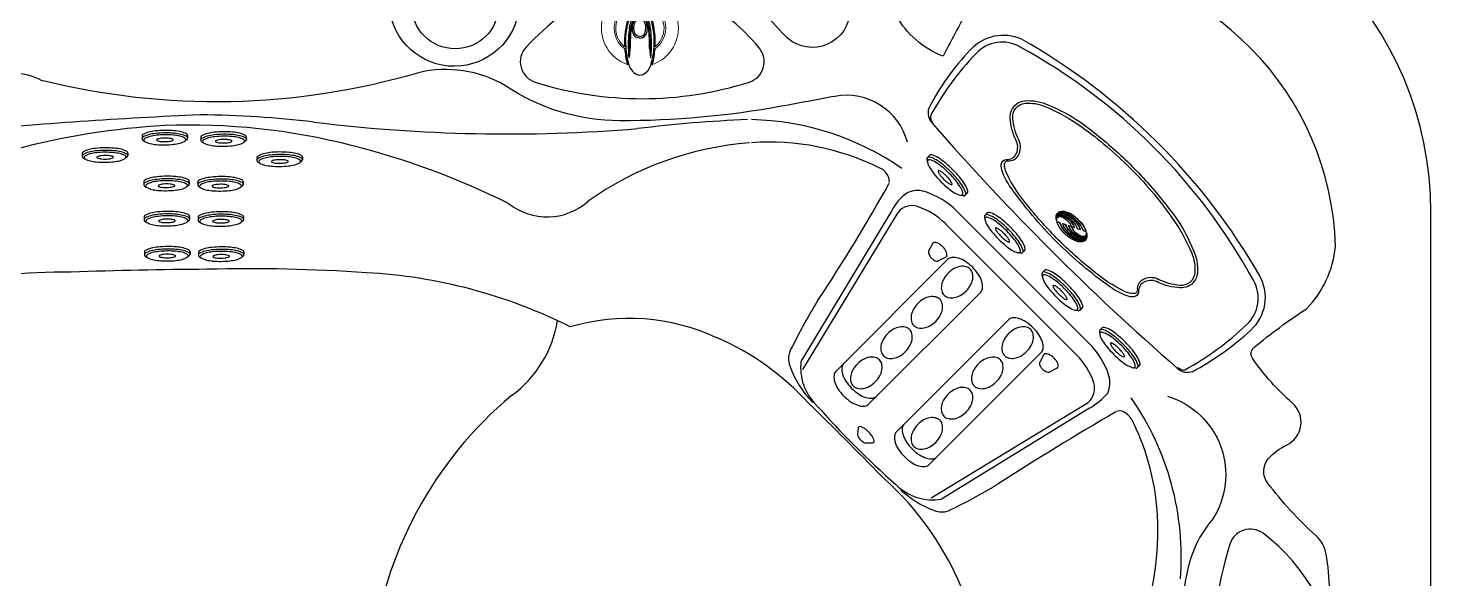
# Model space of a CAD drawing. Extents: x 527 to 614, y 487 to 635.
# Drawn here: x 564.59 to 613.77, y 565.9 to 585.21 of the extents above; entities that cross this region are included whole.
import ezdxf

# ---------------------------------------------------------------- set-up
doc = ezdxf.new("R2010")
doc.units = 0
doc.header["$MEASUREMENT"] = 0
for name, color, linetype in [('1', 4, 'Continuous'), ('DIM', 3, 'Continuous'), ('SPA', 2, 'Continuous')]:
    doc.layers.add(name, color=color, linetype=linetype)

# ---------------------------------------------------------------- blocks, each defined once
blk = doc.blocks.new('MINI')
at = {"layer": '1', "color": 3}
for p, q in [((0.223, 0.931), (0.327, 0.931)), ((0.391, 0.895), (0.44, 0.828)), ((0.391, 0.895), (0.391, 0.895)), ((0.223, -0.932), (0.327, -0.932)), ((0.327, -0.932), (0.327, -0.932)), ((0.386, -0.902), (0.441, -0.828))]:
    blk.add_line(p, q, dxfattribs=at)
for points in [[(0.223, 0.931, 0.267867), (0.159, 0.895, 0.072378), (0.065, 0.659, 0.034036), (0.019, 0.384, 0.024706), (0, 0, 0.024706), (0.019, -0.384, 0.034036), (0.065, -0.659, 0.072378), (0.159, -0.895, 0.267867), (0.223, -0.932, 0.267867)], [(0.391, 0.895, 0.267867), (0.327, 0.931, 0.267867), (0.264, 0.895, 0.072378), (0.17, 0.659, 0.034036), (0.123, 0.384, 0.024706), (0.104, 0, 0.024706), (0.123, -0.384, 0.034036), (0.17, -0.659, 0.072378), (0.264, -0.895, 0.267867), (0.327, -0.932, 0.267867)], [(0.327, -0.932, 0.238458), (0.386, -0.902, 0.072378)]]:
    blk.add_lwpolyline(points, format="xyb", dxfattribs=at)
for points in [[(0.386, -0.855, 0.267867), (0.445, -0.822, 0.072378), (0.531, -0.605, 0.034036), (0.574, -0.352, 0.024706), (0.591, 0, 0.024706), (0.574, 0.352, 0.034036), (0.531, 0.605, 0.072378), (0.445, 0.822, 0.267867), (0.386, 0.855, 0.267867), (0.328, 0.822, 0.072378), (0.242, 0.605, 0.034036), (0.199, 0.352, 0.024706), (0.182, 0, 0.024706), (0.199, -0.352, 0.034036), (0.242, -0.605, 0.072378), (0.328, -0.822, 0.267867)], [(0.388, 0.343, 0.280852), (0.368, 0.331, 0.066452), (0.337, 0.244, 0.030521), (0.321, 0.143, 0.022038), (0.315, 0.003, 0.022038), (0.321, -0.137, 0.030521), (0.337, -0.238, 0.066452), (0.368, -0.325, 0.280852), (0.388, -0.337, 0.280852), (0.408, -0.325, 0.066452), (0.439, -0.238, 0.030521), (0.454, -0.137, 0.022038), (0.46, 0.003, 0.022038), (0.454, 0.143, 0.030521), (0.439, 0.244, 0.066452), (0.408, 0.331, 0.280852)]]:
    blk.add_lwpolyline(points, format="xyb", close=True, dxfattribs=at)
blk = doc.blocks.new('Mini-')
at = {"layer": '1', "color": 3, "rotation": 320.6356859757699}
blk.add_blockref('MINI', (0.444, 0.942), dxfattribs=at)
blk = doc.blocks.new('AIRVALVE')
at = {"layer": '1', "color": 3}
for points in [[(0, -0.361, -0.315142), (-0.226, -0.203, -0.18995), (-0.227, 0.196, -0.321841), (0, 0.358, -0.321841)], [(0, -0.301, -0.313827), (-0.177, -0.179, -0.191301), (-0.177, 0.18, -0.313824), (0, 0.302, -0.313824)], [(0, -0.361, 0.315142), (0.226, -0.203, 0.18995), (0.226, 0.196, 0.321841), (0, 0.358, 0.321841)], [(0, -0.301, 0.313827), (0.176, -0.179, 0.191301), (0.177, 0.18, 0.313824), (0, 0.302, 0.313824)]]:
    blk.add_lwpolyline(points, format="xyb", dxfattribs=at)
at = {"layer": '1', "color": 2, "linetype": 'Continuous', "lineweight": 0}
for centre, start, end in [((-0.001, 0), 89.9806, 250.9039), ((0, 0), 289.0961, 90.0194)]:
    blk.add_arc(centre, 1.35, start, end, dxfattribs=at)
at = {"layer": '1', "color": 3, "lineweight": 0}
for centre, radius, start, end in [((-0.001, 0), 0.904, 89.971, 234.0158), ((-0.001, 0), 0.846, 89.9691, 230.785), ((0, 0), 0.904, 305.9842, 90.029), ((0, 0), 0.846, 309.215, 90.0309)]:
    blk.add_arc(centre, radius, start, end, dxfattribs=at)
at = {"layer": '1', "color": 3}
for centre, radius, start, end in [((0.288, 0.156), 0.727, 137.3155, 162.114), ((0.285, 0.168), 0.679, 134.6535, 155.2206), ((-0.001, 0.449), 0.316, 89.9436, 140.7663), ((-0.001, 0.314), 0.247, 89.9147, 149.361), ((-0.001, 0.458), 0.271, 89.8214, 134.6535), ((0, 0.449), 0.316, 39.2337, 90.0564), ((0, 0.458), 0.271, 45.3465, 90.1786), ((0, 0.314), 0.247, 30.639, 90.0853), ((-0.286, 0.168), 0.679, 24.7794, 45.3465), ((-0.289, 0.156), 0.727, 17.886, 42.6845), ((2.301, -0.493), 2.841, 162.114, 183.2782), ((1.83, -0.428), 2.334, 157.8169, 183.0748), ((0.861, -0.196), 1.249, 149.361, 174.2752), ((-4.441, 0.724), 4.188, 348.9682, 350.9757), ((0.802, -0.203), 1.125, 159.5686, 175.7316), ((0.319, -0.032), 0.632, 154.5984, 170.9757), ((0.075, 0.068), 0.349, 134.6301, 159.5686), ((0.537, -0.136), 0.873, 146.1687, 154.5984), ((0, 0.224), 0.227, 90.0848, 146.1687), ((0.016, 0.128), 0.266, 93.7523, 134.6301), ((-0.001, 0.224), 0.227, 33.8313, 89.9152), ((-0.017, 0.128), 0.266, 45.3699, 86.2477), ((-0.076, 0.068), 0.349, 20.4314, 45.3699), ((-0.538, -0.136), 0.873, 25.4016, 33.8313), ((-0.862, -0.196), 1.249, 5.7248, 30.639), ((-0.319, -0.032), 0.632, 9.0243, 25.4016), ((-0.803, -0.203), 1.125, 4.2684, 20.4314), ((4.441, 0.724), 4.188, 189.0243, 191.0318), ((-1.831, -0.428), 2.334, 356.9252, 22.1831), ((-2.301, -0.493), 2.841, 356.7218, 17.886), ((4.917, -0.603), 5.325, 174.2752, 183.1265), ((-6.839, -0.536), 6.484, 355.7451, 1.0002), ((2.459, -0.449), 2.815, 172.4176, 179.4691), ((10.219, -0.764), 10.561, 178.1966, 179.7723), ((6.947, -0.661), 7.288, 175.7316, 178.1966), ((-6.948, -0.661), 7.288, 1.8034, 4.2684), ((-2.46, -0.449), 2.815, 0.5309, 7.5824), ((-10.22, -0.764), 10.561, 0.2277, 1.8034), ((6.838, -0.536), 6.484, 178.9998, 184.2549), ((-4.918, -0.603), 5.325, 356.8735, 5.7248), ((2.713, -0.478), 3.255, 184.4542, 194.1778), ((2.224, -0.515), 2.725, 180.8159, 195.4905), ((0.602, -0.839), 1.003, 183.1265, 190.4498), ((-2.094, -0.715), 1.752, 350.2174, 359.7723), ((2.093, -0.715), 1.752, 180.2277, 189.7826), ((-0.603, -0.839), 1.003, 349.5502, 356.8735), ((-2.225, -0.515), 2.725, 344.5095, 359.1841), ((-2.714, -0.478), 3.255, 345.8222, 355.5458), ((-0.438, -1.262), 0.0149, 250.8083, 302.5982), ((-0.438, -1.261), 0.0152, 302.5014, 335.002), ((-0.414, -1.27), 0.0106, 81.6045, 167.3023), ((-0.445, -1.375), 0.119, 70.118, 74.2786), ((-0.41, -1.276), 0.0151, 21.315, 66.3223), ((0.207, -1.099), 0.626, 193.2713, 228.3179), ((-0.355, -1.015), 0.0297, 190.4498, 209.0932), ((-0.338, -1.006), 0.0492, 209.0932, 215.3978), ((-0.376, -1.032), 0.00301, 215.3978, 350.8779), ((-0.409, -1.014), 0.0406, 333.001, 349.5922), ((-0.208, -1.099), 0.626, 311.6821, 346.7287), ((0.408, -1.014), 0.0406, 190.4078, 206.999), ((0.375, -1.032), 0.00301, 189.1221, 324.6022), ((0.337, -1.006), 0.0492, 324.6022, 330.9068), ((0.354, -1.015), 0.0297, 330.9068, 349.5502), ((0.409, -1.276), 0.0151, 113.6777, 158.685), ((0.444, -1.375), 0.119, 105.7214, 109.882), ((0.413, -1.27), 0.0106, 12.6977, 98.3955), ((0.437, -1.261), 0.0152, 204.998, 237.4986), ((0.437, -1.262), 0.0149, 237.4018, 289.1917), ((-0.001, -1.348), 0.301, 226.3593, 270.087), ((0, -1.348), 0.301, 269.913, 313.6407)]:
    blk.add_arc(centre, radius, start, end, dxfattribs=at)
blk = doc.blocks.new('2005VANGUARD')
at = {"layer": '1', "color": 3}
for p, q in [((69.339, 76.839), (69.339, 76.839)), ((69.339, 76.839), (69.351, 76.756)), ((69.432, 76.983), (69.358, 76.909)), ((70.613, 75.572), (70.522, 75.585)), ((70.75, 75.666), (70.676, 75.592)), ((70.676, 75.592), (70.676, 75.592)), ((64.982, 69.485), (68.325, 74.99)), ((71.354, 74.824), (71.354, 74.824)), ((71.354, 74.824), (71.366, 74.742)), ((71.447, 74.969), (71.373, 74.895)), ((69.993, 74.582), (74.582, 69.993)), ((69.528, 73.885), (69.397, 73.624)), ((69.995, 73.418), (69.734, 73.287)), ((72.628, 73.557), (72.537, 73.571)), ((72.764, 73.651), (72.69, 73.577)), ((72.69, 73.577), (72.69, 73.577)), ((73.369, 72.809), (73.369, 72.809)), ((73.369, 72.809), (73.381, 72.727)), ((73.462, 72.954), (73.388, 72.88)), ((74.642, 71.542), (74.552, 71.556)), ((74.779, 71.636), (74.705, 71.563)), ((74.705, 71.563), (74.705, 71.563)), ((75.477, 70.939), (75.403, 70.865)), ((75.384, 70.794), (75.384, 70.794)), ((75.384, 70.794), (75.396, 70.712)), ((73.423, 69.99), (73.292, 69.729)), ((73.89, 69.523), (73.629, 69.392)), ((76.657, 69.527), (76.567, 69.541)), ((76.794, 69.622), (76.72, 69.548)), ((76.72, 69.548), (76.72, 69.548)), ((69.485, 64.982), (74.99, 68.325)), ((66.921, 67.426), (66.905, 67.187)), ((67.186, 66.905), (67.432, 66.913))]:
    blk.add_line(p, q, dxfattribs=at)
at = {"layer": '1', "color": 2}
for p, q in [((68.105, 75.06), (64.922, 69.758)), ((75.017, 70.405), (70.39, 75.032)), ((66.144, 69.414), (70.073, 73.343)), ((71.222, 72.194), (67.293, 68.265)), ((68.265, 67.293), (72.194, 71.222)), ((73.344, 70.073), (69.414, 66.144)), ((75.031, 68.12), (69.852, 64.938))]:
    blk.add_line(p, q, dxfattribs=at)
at = {"layer": '1', "color": 3, "extrusion": (0.707107, 0.707107, 0)}
for p, q in [((73.91, 74.844), (73.916, 74.85)), ((73.916, 74.906), (73.922, 74.912)), ((73.922, 74.968), (73.928, 74.975)), ((73.88, 74.701), (73.882, 74.701)), ((73.882, 74.701), (73.888, 74.707)), ((73.893, 74.658), (73.899, 74.664)), ((73.995, 74.624), (73.893, 74.658)), ((73.899, 74.664), (74.001, 74.63)), ((73.995, 74.624), (74.001, 74.63)), ((74.097, 74.59), (74.103, 74.596)), ((74.199, 74.556), (74.097, 74.59)), ((74.103, 74.596), (74.205, 74.562)), ((74.199, 74.556), (74.205, 74.562)), ((74.301, 74.522), (74.307, 74.528)), ((74.403, 74.488), (74.301, 74.522)), ((74.307, 74.528), (74.399, 74.497)), ((74.607, 74.42), (74.709, 74.386)), ((74.709, 74.386), (74.715, 74.392)), ((74.811, 74.352), (74.913, 74.318)), ((74.913, 74.318), (74.919, 74.324)), ((74.924, 74.275), (74.93, 74.281)), ((74.926, 74.274), (74.924, 74.275)), ((74.926, 74.274), (74.932, 74.28)), ((74.93, 74.281), (74.932, 74.28)), ((74.883, 74.007), (74.89, 74.013)), ((74.889, 74.069), (74.895, 74.075)), ((74.895, 74.131), (74.901, 74.137))]:
    blk.add_line(p, q, dxfattribs=at)
at = {"layer": '1', "color": 3}
for points in [[(73.877, 73.962, -0.041186), (72.279, 75.858, -0.061565), (71.984, 76.406, -0.107495), (71.941, 76.677, -0.345884), (72.123, 76.841, 0.310542), (72.473, 77.056, 0.236012), (72.45, 77.534, -0.09766), (72.257, 78.292, -0.077485), (72.302, 78.563, -0.272159), (72.765, 78.902, -0.13259), (73.614, 78.743, -0.081473), (75.177, 77.797, -0.032503), (76.525, 76.61, -0.032503), (77.712, 75.261, -0.081473), (78.658, 73.699, -0.13259), (78.817, 72.85, -0.272159), (78.478, 72.387, -0.077485), (78.207, 72.342, -0.09766), (77.449, 72.535, 0.236012), (76.971, 72.558, 0.310542), (76.756, 72.208, -0.345884), (76.592, 72.025, -0.107495), (76.321, 72.069, -0.061565), (75.774, 72.364, -0.041186)], [(72.124, 76.375, -0.103145), (72.054, 76.668, -0.444373), (72.192, 76.798, 0.283352), (72.533, 76.972, 0.258307), (72.555, 77.533, -0.096487), (72.346, 78.282, -0.424017), (72.777, 78.813, -0.120537), (73.474, 78.704, -0.05769), (74.775, 77.976, -0.040352), (76.459, 76.544, -0.040352), (77.891, 74.859, -0.05769), (78.619, 73.559, -0.120537), (78.728, 72.862, -0.424017), (78.198, 72.43, -0.096487), (77.448, 72.64, 0.258307), (76.887, 72.618, 0.283352), (76.713, 72.277, -0.444373), (76.583, 72.139, -0.103145), (76.29, 72.209, -0.068614), (75.126, 72.966, -0.026992), (73.943, 74.028, -0.026992), (72.881, 75.211, -0.068614)]]:
    blk.add_lwpolyline(points, format="xyb", close=True, dxfattribs=at)
blk.add_lwpolyline([(74.403, 74.488), (74.505, 74.454), (74.511, 74.46)], dxfattribs=at)
at = {"layer": '1', "color": 2}
for centre, radius, start, end in [((72.017, 79.626), 1.57, 66.1294, 137.2023), ((77.13, 74.689), 8.678, 136.2159, 152.9244), ((61.649, 61.637), 22.325, 29.8808, 60.469), ((69.867, 78.471), 0.493, 160.1867, 227.2828), ((135.819, 135.818), 87.888, 221.04333, 228.95667), ((69.01, 74.91), 0.846, 72.6993, 116.6675), ((69.709, 74.202), 1.819, 126.3739, 151.8638), ((68.416, 73.058), 2.791, 45, 72.3778), ((70.232, 73.184), 0.225, 96.0146, 135), ((70.27, 72.827), 0.584, 72.1024, 96.0146), ((70.144, 72.439), 0.992, 56.9687, 72.1024), ((69.822, 71.944), 1.583, 45, 56.9687), ((69.822, 71.944), 1.583, 33.0313, 45), ((70.318, 72.266), 0.992, 17.8976, 33.0313), ((71.063, 72.354), 0.225, 315, 353.9854), ((70.706, 72.391), 0.584, 353.9854, 17.8976), ((79.659, 72.009), 1.542, 312.1047, 29.1355), ((72.354, 71.063), 0.225, 96.0146, 135), ((72.391, 70.706), 0.584, 72.1024, 96.0146), ((72.266, 70.318), 0.992, 56.9687, 72.1024), ((71.944, 69.822), 1.583, 45, 56.9687), ((71.944, 69.822), 1.583, 33.0313, 45), ((73.911, 78.223), 10.007, 298.1706, 312.6662), ((72.439, 70.144), 0.992, 17.8976, 33.0313), ((72.828, 70.27), 0.584, 353.9854, 17.8976), ((72.984, 68.371), 2.876, 18.0342, 45), ((73.184, 70.232), 0.225, 315, 353.9854), ((66.747, 69.547), 1.838, 173.3875, 225), ((66.303, 69.255), 0.225, 135, 173.9854), ((78.477, 69.901), 0.52, 225.1988, 291.0007), ((66.66, 69.217), 0.584, 173.9854, 197.8976), ((67.048, 69.343), 0.992, 197.8976, 213.0313), ((74.787, 69.015), 0.963, 337.7792, 14.8058), ((67.544, 69.665), 1.583, 213.0313, 225), ((67.544, 69.665), 1.583, 225, 236.9687), ((73.412, 70.753), 3.091, 301.5817, 317.1613), ((89.114, 89.114), 31.552, 221.4037, 228.5976), ((67.222, 69.17), 0.992, 236.9687, 252.1024), ((67.096, 68.781), 0.584, 252.1024, 276.0146), ((67.134, 68.424), 0.225, 276.0146, 315), ((68.781, 67.096), 0.584, 173.9854, 197.8976), ((68.424, 67.134), 0.225, 135, 173.9854), ((69.17, 67.222), 0.992, 197.8976, 213.0313), ((69.665, 67.544), 1.583, 213.0313, 225), ((69.665, 67.544), 1.583, 225, 236.9687), ((69.343, 67.048), 0.992, 236.9687, 252.1024), ((69.218, 66.66), 0.584, 252.1024, 276.0146), ((69.255, 66.303), 0.225, 276.0146, 315), ((69.543, 66.743), 1.832, 225, 279.7269)]:
    blk.add_arc(centre, radius, start, end, dxfattribs=at)
at = {"layer": '1', "color": 3}
for centre, radius, start, end in [((71.974, 79.723), 1.236, 58.9446, 138.0796), ((62.72, 62.72), 20.592, 28.7072, 61.2928), ((77.847, 73.914), 9.495, 135.6726, 151.9862), ((69.698, 78.323), 0.239, 167.656, 230.9856), ((69.41, 76.858), 0.0733, 135, 194.9825), ((69.418, 76.766), 0.0673, 135, 194.9825), ((70.136, 76.958), 0.811, 194.9825, 211.5414), ((69.41, 76.858), 0.0733, 75.0175, 135), ((69.418, 76.766), 0.0673, 75.0175, 135), ((69.201, 76.076), 0.883, 58.4586, 75.0175), ((69.484, 76.932), 0.0733, 75.0175, 135), ((69.226, 76.048), 0.811, 58.4586, 75.0175), ((69.275, 76.149), 0.883, 58.4586, 75.0175), ((68.665, 75.134), 1.883, 50.6611, 58.4586), ((68.59, 75.08), 2.051, 50.6611, 58.4586), ((68.664, 75.154), 2.051, 50.6611, 58.4586), ((67.499, 73.733), 3.889, 45, 50.6611), ((71.05, 77.52), 1.883, 211.5414, 219.3389), ((72.355, 78.589), 3.571, 219.3389, 225), ((69.747, 76.435), 0.0227, 135, 197.7501), ((70.06, 76.535), 0.351, 197.7501, 212.9574), ((69.747, 76.435), 0.0227, 72.2499, 135), ((69.647, 76.122), 0.351, 57.0426, 72.2499), ((70.464, 76.797), 0.832, 212.9574, 219.9501), ((71.048, 77.286), 1.594, 219.9501, 225), ((69.386, 75.719), 0.832, 50.0499, 57.0426), ((67.595, 73.829), 3.571, 45, 50.6611), ((67.425, 73.659), 3.889, 45, 50.6611), ((68.896, 75.134), 1.594, 45, 50.0499), ((68.896, 75.134), 1.594, 39.9501, 45), ((67.595, 73.829), 3.571, 39.3389, 45), ((67.425, 73.659), 3.889, 39.3389, 45), ((67.499, 73.733), 3.889, 39.3389, 45), ((72.355, 78.589), 3.571, 225, 230.6611), ((71.048, 77.286), 1.594, 225, 230.0499), ((70.559, 76.702), 0.832, 230.0499, 237.0426), ((71.286, 77.284), 1.883, 230.6611, 238.4586), ((70.297, 76.298), 0.351, 237.0426, 252.2499), ((69.48, 75.624), 0.832, 32.9574, 39.9501), ((69.884, 75.885), 0.351, 17.7501, 32.9574), ((70.197, 75.986), 0.0227, 252.2499, 315), ((70.197, 75.986), 0.0227, 315, 17.7501), ((68.9, 74.898), 1.883, 31.5414, 39.3389), ((68.846, 74.823), 2.051, 31.5414, 39.3389), ((69.814, 75.46), 0.811, 14.9825, 31.5414), ((68.92, 74.897), 2.051, 31.5414, 39.3389), ((69.842, 75.435), 0.883, 14.9825, 31.5414), ((69.916, 75.508), 0.883, 14.9825, 31.5414), ((70.725, 76.37), 0.811, 238.4586, 255.0175), ((70.532, 75.652), 0.0673, 255.0175, 315), ((70.532, 75.652), 0.0673, 315, 14.9825), ((70.624, 75.644), 0.0733, 261.3512, 315), ((70.624, 75.644), 0.0733, 315, 14.9825), ((70.698, 75.718), 0.0733, 315, 14.9825), ((68.811, 74.604), 0.621, 71.2753, 141.5564), ((68.204, 72.793), 2.531, 45, 71.4131), ((71.425, 74.843), 0.0733, 135, 194.9825), ((71.433, 74.751), 0.0673, 135, 194.9825), ((71.425, 74.843), 0.0733, 75.0175, 135), ((71.433, 74.751), 0.0673, 75.0175, 135), ((71.216, 74.061), 0.883, 58.4586, 75.0175), ((71.499, 74.917), 0.0733, 75.0175, 135), ((71.241, 74.033), 0.811, 58.4586, 75.0175), ((71.289, 74.135), 0.883, 58.4586, 75.0175), ((70.604, 73.065), 2.051, 50.6611, 58.4586), ((70.678, 73.139), 2.051, 50.6611, 58.4586), ((72.151, 74.944), 0.811, 194.9825, 211.5414), ((73.065, 75.505), 1.883, 211.5414, 219.3389), ((74.37, 76.574), 3.571, 219.3389, 225), ((70.679, 73.119), 1.883, 50.6611, 58.4586), ((71.762, 74.42), 0.0227, 135, 197.7501), ((72.075, 74.52), 0.351, 197.7501, 212.9574), ((71.762, 74.42), 0.0227, 72.2499, 135), ((71.662, 74.108), 0.351, 57.0426, 72.2499), ((72.478, 74.782), 0.832, 212.9574, 219.9501), ((71.4, 73.704), 0.832, 50.0499, 57.0426), ((69.61, 71.814), 3.571, 45, 50.6611), ((69.44, 71.644), 3.889, 45, 50.6611), ((70.911, 73.119), 1.594, 45, 50.0499), ((69.514, 71.718), 3.889, 45, 50.6611), ((69.61, 71.814), 3.571, 39.3389, 45), ((69.44, 71.644), 3.889, 39.3389, 45), ((69.514, 71.718), 3.889, 39.3389, 45), ((69.601, 73.848), 0.0812, 135, 153.2632), ((69.601, 73.848), 0.0812, 93.9757, 135), ((69.612, 73.69), 0.24, 70.4587, 93.9757), ((69.549, 73.514), 0.427, 56.1558, 70.4587), ((69.397, 73.287), 0.7, 45, 56.1558), ((69.397, 73.287), 0.7, 33.8442, 45), ((73.063, 75.271), 1.594, 219.9501, 225), ((74.37, 76.574), 3.571, 225, 230.6611), ((73.063, 75.271), 1.594, 225, 230.0499), ((70.911, 73.119), 1.594, 39.9501, 45), ((72.573, 74.687), 0.832, 230.0499, 237.0426), ((73.301, 75.269), 1.883, 230.6611, 238.4586), ((72.312, 74.283), 0.351, 237.0426, 252.2499), ((71.495, 73.609), 0.832, 32.9574, 39.9501), ((71.899, 73.871), 0.351, 17.7501, 32.9574), ((72.212, 73.971), 0.0227, 252.2499, 315), ((72.212, 73.971), 0.0227, 315, 17.7501), ((70.915, 72.884), 1.883, 31.5414, 39.3389), ((70.861, 72.809), 2.051, 31.5414, 39.3389), ((71.829, 73.445), 0.811, 14.9825, 31.5414), ((70.935, 72.883), 2.051, 31.5414, 39.3389), ((71.857, 73.42), 0.883, 14.9825, 31.5414), ((71.93, 73.494), 0.883, 14.9825, 31.5414), ((69.563, 73.588), 0.173, 175.5852, 199.1951), ((69.451, 73.597), 0.0603, 153.2632, 175.5852), ((69.688, 73.631), 0.305, 199.1951, 213.6745), ((69.848, 73.738), 0.498, 213.6745, 225), ((69.848, 73.738), 0.498, 225, 236.3255), ((69.742, 73.578), 0.305, 236.3255, 250.8049), ((69.698, 73.453), 0.173, 250.8049, 274.4148), ((69.707, 73.341), 0.0603, 274.4148, 296.7368), ((69.624, 73.439), 0.427, 19.5413, 33.8442), ((69.958, 73.491), 0.0812, 296.7368, 315), ((69.958, 73.491), 0.0812, 315, 356.0243), ((69.8, 73.502), 0.24, 356.0243, 19.5413), ((72.739, 74.355), 0.811, 238.4586, 255.0175), ((72.547, 73.637), 0.0673, 255.0175, 315), ((72.547, 73.637), 0.0673, 315, 14.9825), ((72.639, 73.629), 0.0733, 261.3512, 315), ((72.639, 73.629), 0.0733, 315, 14.9825), ((72.713, 73.703), 0.0733, 315, 14.9825), ((70.743, 72.197), 0.937, 135, 150.9014), ((70.743, 72.197), 0.937, 119.0986, 135), ((70.62, 72.417), 0.685, 100.4809, 119.0986), ((70.587, 72.6), 0.499, 76.0586, 100.4809), ((70.632, 72.782), 0.312, 45, 76.0586), ((70.632, 72.782), 0.312, 13.9414, 45), ((70.45, 72.737), 0.499, 349.5191, 13.9414), ((73.44, 72.828), 0.0733, 135, 194.9825), ((73.44, 72.828), 0.0733, 75.0175, 135), ((73.448, 72.737), 0.0673, 75.0175, 135), ((73.23, 72.046), 0.883, 58.4586, 75.0175), ((73.514, 72.902), 0.0733, 75.0175, 135), ((73.255, 72.019), 0.811, 58.4586, 75.0175), ((73.304, 72.12), 0.883, 58.4586, 75.0175), ((72.619, 71.05), 2.051, 50.6611, 58.4586), ((72.693, 71.124), 2.051, 50.6611, 58.4586), ((70.34, 72.353), 0.499, 169.5191, 193.9414), ((70.523, 72.319), 0.685, 150.9014, 169.5191), ((70.047, 72.893), 0.937, 315, 330.9014), ((70.267, 72.77), 0.685, 330.9014, 349.5191), ((73.448, 72.737), 0.0673, 135, 194.9825), ((74.166, 72.929), 0.811, 194.9825, 211.5414), ((75.08, 73.49), 1.883, 211.5414, 219.3389), ((72.694, 71.104), 1.883, 50.6611, 58.4586), ((73.777, 72.405), 0.0227, 135, 197.7501), ((74.089, 72.505), 0.351, 197.7501, 212.9574), ((73.777, 72.405), 0.0227, 72.2499, 135), ((73.677, 72.093), 0.351, 57.0426, 72.2499), ((74.493, 72.767), 0.832, 212.9574, 219.9501), ((73.415, 71.689), 0.832, 50.0499, 57.0426), ((71.625, 69.799), 3.571, 45, 50.6611), ((71.454, 69.629), 3.889, 45, 50.6611), ((72.926, 71.105), 1.594, 45, 50.0499), ((71.528, 69.703), 3.889, 45, 50.6611), ((71.625, 69.799), 3.571, 39.3389, 45), ((71.454, 69.629), 3.889, 39.3389, 45), ((71.528, 69.703), 3.889, 39.3389, 45), ((79.683, 71.98), 1.268, 313.0997, 29.8761), ((69.681, 71.135), 0.937, 119.0986, 135), ((69.558, 71.355), 0.685, 100.4809, 119.0986), ((69.525, 71.538), 0.499, 76.0586, 100.4809), ((69.57, 71.72), 0.312, 45, 76.0586), ((69.57, 71.72), 0.312, 13.9414, 45), ((70.158, 72.308), 0.312, 193.9414, 225), ((70.158, 72.308), 0.312, 225, 256.0586), ((70.203, 72.49), 0.499, 256.0586, 280.4809), ((70.169, 72.673), 0.685, 280.4809, 299.0986), ((70.047, 72.893), 0.937, 299.0986, 315), ((76.385, 74.56), 3.571, 219.3389, 225), ((75.078, 73.257), 1.594, 219.9501, 225), ((76.385, 74.56), 3.571, 225, 230.6611), ((75.078, 73.257), 1.594, 225, 230.0499), ((72.926, 71.105), 1.594, 39.9501, 45), ((74.588, 72.672), 0.832, 230.0499, 237.0426), ((74.326, 72.268), 0.351, 237.0426, 252.2499), ((73.51, 71.594), 0.832, 32.9574, 39.9501), ((73.914, 71.856), 0.351, 17.7501, 32.9574), ((74.226, 71.956), 0.0227, 252.2499, 315), ((74.226, 71.956), 0.0227, 315, 17.7501), ((72.93, 70.869), 1.883, 31.5414, 39.3389), ((72.876, 70.794), 2.051, 31.5414, 39.3389), ((73.844, 71.43), 0.811, 14.9825, 31.5414), ((72.949, 70.868), 2.051, 31.5414, 39.3389), ((73.871, 71.405), 0.883, 14.9825, 31.5414), ((73.945, 71.479), 0.883, 14.9825, 31.5414), ((69.278, 71.291), 0.499, 169.5191, 193.9414), ((69.461, 71.257), 0.685, 150.9014, 169.5191), ((69.681, 71.135), 0.937, 135, 150.9014), ((68.985, 71.831), 0.937, 315, 330.9014), ((69.205, 71.709), 0.685, 330.9014, 349.5191), ((69.388, 71.675), 0.499, 349.5191, 13.9414), ((75.315, 73.255), 1.883, 230.6611, 238.4586), ((74.754, 72.34), 0.811, 238.4586, 255.0175), ((74.562, 71.622), 0.0673, 255.0175, 315), ((74.562, 71.622), 0.0673, 315, 14.9825), ((74.653, 71.614), 0.0733, 261.3512, 315), ((74.653, 71.614), 0.0733, 315, 14.9825), ((74.727, 71.688), 0.0733, 315, 14.9825), ((68.619, 70.073), 0.937, 119.0986, 135), ((68.497, 70.293), 0.685, 100.4809, 119.0986), ((68.463, 70.476), 0.499, 76.0586, 100.4809), ((68.508, 70.658), 0.312, 45, 76.0586), ((68.508, 70.658), 0.312, 13.9414, 45), ((69.096, 71.246), 0.312, 193.9414, 225), ((69.096, 71.246), 0.312, 225, 256.0586), ((69.141, 71.428), 0.499, 256.0586, 280.4809), ((69.107, 71.611), 0.685, 280.4809, 299.0986), ((68.985, 71.831), 0.937, 299.0986, 315), ((72.864, 70.075), 0.937, 119.0986, 135), ((72.742, 70.295), 0.685, 100.4809, 119.0986), ((72.708, 70.478), 0.499, 76.0586, 100.4809), ((72.753, 70.661), 0.312, 45, 76.0586), ((72.753, 70.661), 0.312, 13.9414, 45), ((75.454, 70.813), 0.0733, 135, 194.9825), ((75.454, 70.813), 0.0733, 75.0175, 135), ((75.245, 70.031), 0.883, 58.4586, 75.0175), ((75.528, 70.887), 0.0733, 75.0175, 135), ((75.319, 70.105), 0.883, 58.4586, 75.0175), ((74.708, 69.109), 2.051, 50.6611, 58.4586), ((73.37, 78.591), 10.408, 298.734, 313.607), ((68.399, 70.195), 0.685, 150.9014, 169.5191), ((68.619, 70.073), 0.937, 135, 150.9014), ((68.143, 70.647), 0.685, 330.9014, 349.5191), ((68.326, 70.613), 0.499, 349.5191, 13.9414), ((72.644, 70.198), 0.685, 150.9014, 169.5191), ((72.864, 70.075), 0.937, 135, 150.9014), ((72.388, 70.649), 0.685, 330.9014, 349.5191), ((72.571, 70.615), 0.499, 349.5191, 13.9414), ((75.462, 70.722), 0.0673, 135, 194.9825), ((76.181, 70.914), 0.811, 194.9825, 211.5414), ((75.462, 70.722), 0.0673, 75.0175, 135), ((75.27, 70.004), 0.811, 58.4586, 75.0175), ((77.095, 71.475), 1.883, 211.5414, 219.3389), ((74.709, 69.09), 1.883, 50.6611, 58.4586), ((74.634, 69.036), 2.051, 50.6611, 58.4586), ((75.792, 70.391), 0.0227, 135, 197.7501), ((76.104, 70.491), 0.351, 197.7501, 212.9574), ((75.792, 70.391), 0.0227, 72.2499, 135), ((75.692, 70.078), 0.351, 57.0426, 72.2499), ((75.43, 69.674), 0.832, 50.0499, 57.0426), ((73.639, 67.785), 3.571, 45, 50.6611), ((73.469, 67.614), 3.889, 45, 50.6611), ((73.543, 67.688), 3.889, 45, 50.6611), ((73.469, 67.614), 3.889, 39.3389, 45), ((73.543, 67.688), 3.889, 39.3389, 45), ((67.438, 69.234), 0.685, 100.4809, 119.0986), ((67.404, 69.417), 0.499, 76.0586, 100.4809), ((67.449, 69.599), 0.312, 45, 76.0586), ((68.216, 70.229), 0.499, 169.5191, 193.9414), ((68.034, 70.184), 0.312, 193.9414, 225), ((68.034, 70.184), 0.312, 225, 256.0586), ((68.079, 70.366), 0.499, 256.0586, 280.4809), ((68.045, 70.549), 0.685, 280.4809, 299.0986), ((67.923, 70.769), 0.937, 299.0986, 315), ((67.923, 70.769), 0.937, 315, 330.9014), ((71.68, 69.233), 0.685, 100.4809, 119.0986), ((71.646, 69.416), 0.499, 76.0586, 100.4809), ((71.691, 69.599), 0.312, 45, 76.0586), ((72.461, 70.232), 0.499, 169.5191, 193.9414), ((72.279, 70.186), 0.312, 193.9414, 225), ((72.279, 70.186), 0.312, 225, 256.0586), ((72.324, 70.369), 0.499, 256.0586, 280.4809), ((72.29, 70.552), 0.685, 280.4809, 299.0986), ((72.168, 70.772), 0.937, 299.0986, 315), ((72.168, 70.772), 0.937, 315, 330.9014), ((73.495, 69.953), 0.0812, 135, 153.2632), ((73.495, 69.953), 0.0812, 93.9757, 135), ((73.506, 69.795), 0.24, 70.4587, 93.9757), ((73.444, 69.619), 0.427, 56.1558, 70.4587), ((73.292, 69.392), 0.7, 45, 56.1558), ((73.292, 69.392), 0.7, 33.8442, 45), ((72.795, 68.205), 2.529, 18.575, 45), ((78.4, 72.545), 3.571, 219.3389, 225), ((76.508, 70.752), 0.832, 212.9574, 219.9501), ((77.092, 71.242), 1.594, 219.9501, 225), ((78.4, 72.545), 3.571, 225, 230.6611), ((74.94, 69.09), 1.594, 45, 50.0499), ((77.092, 71.242), 1.594, 225, 230.0499), ((74.94, 69.09), 1.594, 39.9501, 45), ((76.603, 70.657), 0.832, 230.0499, 237.0426), ((76.341, 70.254), 0.351, 237.0426, 252.2499), ((75.525, 69.579), 0.832, 32.9574, 39.9501), ((73.639, 67.785), 3.571, 39.3389, 45), ((75.929, 69.841), 0.351, 17.7501, 32.9574), ((76.241, 69.941), 0.0227, 252.2499, 315), ((76.241, 69.941), 0.0227, 315, 17.7501), ((74.944, 68.854), 1.883, 31.5414, 39.3389), ((74.89, 68.779), 2.051, 31.5414, 39.3389), ((75.859, 69.415), 0.811, 14.9825, 31.5414), ((74.964, 68.853), 2.051, 31.5414, 39.3389), ((75.886, 69.39), 0.883, 14.9825, 31.5414), ((75.96, 69.464), 0.883, 14.9825, 31.5414), ((66.933, 69.491), 0.584, 173.9854, 197.8976), ((66.576, 69.528), 0.225, 135, 173.9854), ((67.34, 69.137), 0.685, 150.9014, 169.5191), ((67.56, 69.014), 0.937, 135, 150.9014), ((67.56, 69.014), 0.937, 119.0986, 135), ((67.449, 69.599), 0.312, 13.9414, 45), ((67.084, 69.588), 0.685, 330.9014, 349.5191), ((67.267, 69.554), 0.499, 349.5191, 13.9414), ((71.582, 69.136), 0.685, 150.9014, 169.5191), ((71.802, 69.013), 0.937, 135, 150.9014), ((71.802, 69.013), 0.937, 119.0986, 135), ((71.691, 69.599), 0.312, 13.9414, 45), ((71.326, 69.587), 0.685, 330.9014, 349.5191), ((71.509, 69.553), 0.499, 349.5191, 13.9414), ((73.345, 69.702), 0.0603, 153.2632, 175.5852), ((73.458, 69.693), 0.173, 175.5852, 199.1951), ((73.583, 69.737), 0.305, 199.1951, 213.6745), ((73.743, 69.843), 0.498, 213.6745, 225), ((73.743, 69.843), 0.498, 225, 236.3255), ((73.636, 69.683), 0.305, 236.3255, 250.8049), ((73.593, 69.559), 0.173, 250.8049, 274.4148), ((73.602, 69.446), 0.0603, 274.4148, 296.7368), ((73.519, 69.544), 0.427, 19.5413, 33.8442), ((73.853, 69.596), 0.0812, 296.7368, 315), ((73.853, 69.596), 0.0812, 315, 356.0243), ((73.695, 69.607), 0.24, 356.0243, 19.5413), ((77.33, 71.24), 1.883, 230.6611, 238.4586), ((76.769, 70.326), 0.811, 238.4586, 255.0175), ((76.577, 69.608), 0.0673, 255.0175, 315), ((76.577, 69.608), 0.0673, 315, 14.9825), ((76.668, 69.6), 0.0733, 261.3512, 315), ((76.668, 69.6), 0.0733, 315, 14.9825), ((76.742, 69.674), 0.0733, 315, 14.9825), ((78.357, 69.797), 0.333, 228.5319, 272.8265), ((67.322, 69.616), 0.992, 197.8976, 213.0313), ((67.817, 69.938), 1.583, 213.0313, 225), ((67.157, 69.17), 0.499, 169.5191, 193.9414), ((66.975, 69.125), 0.312, 193.9414, 225), ((66.975, 69.125), 0.312, 225, 256.0586), ((66.987, 69.49), 0.685, 280.4809, 299.0986), ((66.864, 69.71), 0.937, 299.0986, 315), ((66.864, 69.71), 0.937, 315, 330.9014), ((70.584, 68.354), 0.499, 76.0586, 100.4809), ((71.399, 69.17), 0.499, 169.5191, 193.9414), ((71.217, 69.124), 0.312, 193.9414, 225), ((71.217, 69.124), 0.312, 225, 256.0586), ((71.228, 69.49), 0.685, 280.4809, 299.0986), ((71.106, 69.71), 0.937, 299.0986, 315), ((71.106, 69.71), 0.937, 315, 330.9014), ((74.537, 68.831), 0.679, 311.8589, 15.3833), ((67.817, 69.938), 1.583, 225, 236.9687), ((67.02, 69.307), 0.499, 256.0586, 280.4809), ((67.495, 69.443), 0.992, 236.9687, 252.1024), ((67.37, 69.055), 0.584, 252.1024, 276.0146), ((67.407, 68.698), 0.225, 276.0146, 315), ((70.52, 68.074), 0.685, 150.9014, 169.5191), ((70.74, 67.951), 0.937, 135, 150.9014), ((70.74, 67.951), 0.937, 119.0986, 135), ((70.618, 68.172), 0.685, 100.4809, 119.0986), ((70.629, 68.537), 0.312, 45, 76.0586), ((70.629, 68.537), 0.312, 13.9414, 45), ((70.264, 68.525), 0.685, 330.9014, 349.5191), ((70.447, 68.491), 0.499, 349.5191, 13.9414), ((71.262, 69.307), 0.499, 256.0586, 280.4809), ((70.337, 68.108), 0.499, 169.5191, 193.9414), ((70.155, 68.063), 0.312, 193.9414, 225), ((70.044, 68.648), 0.937, 299.0986, 315), ((70.044, 68.648), 0.937, 315, 330.9014), ((66.975, 67.422), 0.0545, 135, 176.0277), ((66.975, 67.422), 0.0545, 85.4446, 135), ((66.957, 67.189), 0.288, 64.4471, 85.4446), ((66.824, 66.912), 0.596, 53.3205, 64.4471), ((66.545, 66.536), 1.064, 45, 53.3205), ((69.055, 67.37), 0.584, 173.9854, 197.8976), ((68.698, 67.407), 0.225, 135, 173.9854), ((69.682, 66.893), 0.937, 135, 150.9014), ((69.682, 66.893), 0.937, 119.0986, 135), ((69.559, 67.113), 0.685, 100.4809, 119.0986), ((69.525, 67.296), 0.499, 76.0586, 100.4809), ((69.571, 67.478), 0.312, 45, 76.0586), ((69.571, 67.478), 0.312, 13.9414, 45), ((69.388, 67.433), 0.499, 349.5191, 13.9414), ((70.155, 68.063), 0.312, 225, 256.0586), ((70.2, 68.245), 0.499, 256.0586, 280.4809), ((70.166, 68.428), 0.685, 280.4809, 299.0986), ((66.928, 67.185), 0.0233, 176.0277, 188.7206), ((67.071, 67.207), 0.168, 188.7206, 208.0886), ((67.246, 67.301), 0.367, 208.0886, 217.8221), ((67.489, 67.489), 0.674, 217.8221, 225), ((67.489, 67.489), 0.674, 225, 232.1779), ((67.301, 67.246), 0.367, 232.1779, 241.9114), ((67.207, 67.071), 0.168, 241.9114, 261.2794), ((67.185, 66.928), 0.0233, 261.2794, 271.8609), ((66.545, 66.536), 1.064, 36.6795, 45), ((66.92, 66.816), 0.596, 25.5529, 36.6795), ((67.431, 66.967), 0.0545, 271.8609, 315), ((67.197, 66.948), 0.288, 4.5554, 25.5529), ((67.431, 66.967), 0.0545, 315, 4.5554), ((69.443, 67.495), 0.992, 197.8976, 213.0313), ((69.938, 67.817), 1.583, 213.0313, 225), ((69.279, 67.049), 0.499, 169.5191, 193.9414), ((69.462, 67.015), 0.685, 150.9014, 169.5191), ((69.096, 67.004), 0.312, 193.9414, 225), ((68.985, 67.589), 0.937, 299.0986, 315), ((68.985, 67.589), 0.937, 315, 330.9014), ((69.205, 67.467), 0.685, 330.9014, 349.5191), ((69.938, 67.817), 1.583, 225, 236.9687), ((69.096, 67.004), 0.312, 225, 256.0586), ((69.142, 67.186), 0.499, 256.0586, 280.4809), ((69.616, 67.322), 0.992, 236.9687, 252.1024), ((69.108, 67.369), 0.685, 280.4809, 299.0986), ((69.529, 66.576), 0.225, 276.0146, 315), ((69.491, 66.933), 0.584, 252.1024, 276.0146)]:
    blk.add_arc(centre, radius, start, end, dxfattribs=at)
at = {"layer": '1', "color": 3, "extrusion": (-8.65927e-17, 8.65927e-17, -1)}
for centre, major_axis, start_param, end_param in [((74.403, 74.488), (-0.481, 0.481), 5.585054, 8.63938), ((74.148, 74.573), (-0.24, 0.24), 5.67232, 8.63938), ((74.352, 74.505), (-0.433, 0.433), 5.878038, 8.63938), ((73.871, 74.816), (-0.00192, 0.00192), 2.782616, 5.878038), ((74.301, 74.522), (-0.385, 0.385), 5.924218, 8.63938), ((74.25, 74.539), (-0.337, 0.337), 5.907724, 8.63938), ((74.358, 74.511), (-0.433, 0.433), 5.886814, 6.269034), ((73.877, 74.788), (-0.00231, 0.00231), 2.832088, 5.907724), ((74.199, 74.556), (-0.288, 0.288), 5.973669, 8.63938), ((74.154, 74.579), (-0.24, 0.24), 5.67232, 6.257711), ((74.256, 74.545), (-0.337, 0.337), 5.907724, 6.26499), ((73.884, 74.794), (-0.00231, 0.00231), 4.979532, 5.907724), ((74.205, 74.562), (-0.288, 0.288), 0, 2.356194), ((74.307, 74.528), (-0.385, 0.385), 0, 2.356194), ((74.409, 74.494), (-0.481, 0.481), 0, 2.356194), ((74.403, 74.488), (-0.481, 0.481), 2.443461, 5.497787), ((74.454, 74.471), (-0.433, 0.433), 2.736446, 5.497787), ((74.46, 74.477), (-0.433, 0.433), 3.155744, 5.497787), ((74.505, 74.454), (-0.385, 0.385), 2.782626, 5.497787), ((74.556, 74.437), (-0.337, 0.337), 2.766131, 5.497787), ((74.562, 74.443), (-0.337, 0.337), 3.159787, 5.497787), ((74.607, 74.42), (-0.288, 0.288), 2.832077, 5.497787), ((74.658, 74.403), (-0.24, 0.24), 2.530727, 5.497787), ((74.664, 74.409), (-0.24, 0.24), 3.167067, 5.461758), ((74.409, 74.494), (-0.481, 0.481), 2.443461, 3.141593), ((74.511, 74.46), (-0.385, 0.385), 2.822079, 3.141593), ((74.613, 74.426), (-0.288, 0.288), 2.865812, 3.141593), ((74.928, 74.187), (-0.00231, 0.00231), 5.973669, 9.049321), ((74.935, 74.16), (-0.00192, 0.00192), 5.924218, 9.019631)]:
    blk.add_ellipse(centre, major_axis=major_axis, ratio=0.5, start_param=start_param, end_param=end_param, dxfattribs=at)
at = {"layer": 'DIM'}
for points in [[(55.041, 82.183, -1.987567), (52.311, 84.639, 0.145169)], [(77.774, 68.544, -0.500661), (79.34, 64.215, 0.124251), (78.466, 62.433, 0.084181), (78.248, 57.048, 0.166524), (80.169, 53.146, 0.324471), (80.231, 50.249, 0.0033), (80.194, 29.713, 0.188438), (82.28, 23.007, 0.699201)], [(84.166, 24.065, -0.008264), (84.333, 37.297, 0.097779), (82.278, 49.586, -0.406226), (82.211, 50.118, -0.166055), (82.965, 50.627, 0.857929), (82.632, 54.17, 0.268792), (83.607, 61.222, -0.139311), (83.45, 61.745, 0.039994), (83.331, 63.009, 0.166951), (82.972, 63.659, -0.046889), (81.279, 65.504, -0.358594), (81.313, 66.358, -0.100287), (81.946, 66.832, 0.539631), (82.151, 68.301, -0.061372), (80.749, 69.873, -0.388669), (80.8, 70.249, -0.029016), (82.647, 71.612, 0.169774), (83.66, 73.787, 0.394727), (73.815, 83.777, 0.31162)], [(70.888, 82.314, 0.008072), (69.906, 80.462, -0.181026), (68.262, 81.901, 0.427921)], [(66.626, 81.877, -0.632743), (64.317, 81.228, 0.139473), (60.588, 83.656, 0.243925)], [(68.656, 77.449, 0.392379), (66.109, 79.056, -0.000687), (64.232, 78.708, -0.046221), (58.575, 78.199, -0.148652), (54.565, 79.43, 0.192864), (51.508, 79.885, -0.133679), (38.301, 79.616, 0.202447), (36.344, 79.75, -0.211147), (23.287, 79.402, 0.081866), (20.257, 79.75, 0.510054), (18.595, 77.205)]]:
    blk.add_lwpolyline(points, format="xyb", dxfattribs=at)
for points in [[(55.606, 79.553, 0.154556), (63.107, 79.557, 0.528188), (63.463, 80.744, 0.115475), (61.015, 82.646, 0.288406), (57.932, 82.834, 0.079607), (55.285, 80.78, 0.551799)], [(80.304, 54.057, 0.517274), (81.493, 53.766, 0.478742), (81.121, 63.737, 0.517274), (79.957, 63.359, 0.171201)]]:
    blk.add_lwpolyline(points, format="xyb", close=True, dxfattribs=at)
blk.add_circle((52.797, 82.246), 1.524, dxfattribs=at)
at = {"layer": 'SPA', "color": 4}
blk.add_line((87.006, 12.003), (87.006, 75.003), dxfattribs=at)
blk.add_arc((75.003, 75.003), 12.003, 0.0001, 90, dxfattribs=at)
at = {"layer": 'SPA'}
for centre, radius, start, end in [((50.547, -79.551), 158.099, 92.42046, 95.47202), ((43.498, 41.298), 37.111, 83.2794, 89.4264), ((65.083, 30.126), 48.16, 92.4252, 97.0185), ((62.986, 68.644), 9.598, 55.2479, 88.8182), ((44.018, 52.198), 25.871, 93.1077, 116.5251), ((43.508, 55.29), 22.759, 75.5989, 92.2476), ((54.634, 133.48), 55.742, 263.0007, 274.6971), ((42.52, 50.917), 27.241, 63.5125, 75.8755), ((63.944, 66.274), 11.18, 94.2463, 125.4747), ((63.823, 68.842), 8.61, 63.5206, 94.2042), ((67.476, 76.033), 0.547, 0.1933, 70.133), ((14.909, 105.577), 60.784, 326.36433, 330.89456), ((56.015, 76.997), 2.167, 231.6326, 311.6696), ((39.116, 52.774), 20.124, 89.372, 116.4478), ((45.3, -104.398), 177.395, 90.38855, 91.92652), ((45.627, 13.104), 59.908, 86.11661, 91.46317), ((48.693, 54.728), 18.174, 63.3829, 86.8732), ((82.034, 61.737), 19.399, 148.3788, 153.8732), ((52.388, 71.843), 4.052, 306.0865, 350.8763), ((58.895, 63.969), 7.303, 65.1444, 106.3844), ((58.244, 61.968), 9.397, 42.2897, 66.6735), ((65.225, 69.854), 0.742, 145.0175, 202.167), ((67.999, 70.893), 3.703, 200.8489, 223.8449), ((63.738, 57.872), 13.956, 129.9625, 173.5382), ((68.479, 62.895), 9.775, 355.5553, 34.9099), ((-11.235, -10.595), 109.838, 44.01924, 45.90556), ((134.236, -31.987), 115.726, 120.23352, 122.65204), ((76.096, 67.676), 0.35, 46.7182, 108.139), ((75.799, 67.274), 0.848, 21.9173, 50.7083), ((68.993, 63.906), 8.439, 3.0029, 25.8921), ((60.729, 57.736), 10.641, 20.7012, 48.713), ((62.148, 81.288), 18.546, 295.3584, 301.351), ((71.048, 68.233), 3.976, 228.564, 248.5937), ((69.848, 65.182), 0.697, 248.8092, 290.4001), ((66.286, 63.89), 11.144, 321.8294, 2.3525)]:
    blk.add_arc(centre, radius, start, end, dxfattribs=at)
at = {"layer": '1', "color": 3}
blk.add_blockref('AIRVALVE', (59.274, 81.454), dxfattribs=at)
at = {"layer": '1', "xscale": 0.857721629998494, "yscale": 0.8577216299984229, "zscale": 0.8577216299984288, "rotation": 309.9494210242365}
for p in [(41.755, 77.637), (43.812, 77.589), (39.655, 77.025), (45.78, 76.879), (41.813, 76.029), (43.704, 76.017), (41.825, 74.797), (43.717, 74.785), (41.838, 73.565), (43.729, 73.552)]:
    blk.add_blockref('Mini-', p, dxfattribs=at)

msp = doc.modelspace()

# ---------------------------------------------------------------- block references
at = {"layer": '1'}
msp.add_blockref('2005VANGUARD', (526.766, 503.758), dxfattribs=at)

doc.saveas('drawing.dxf')
